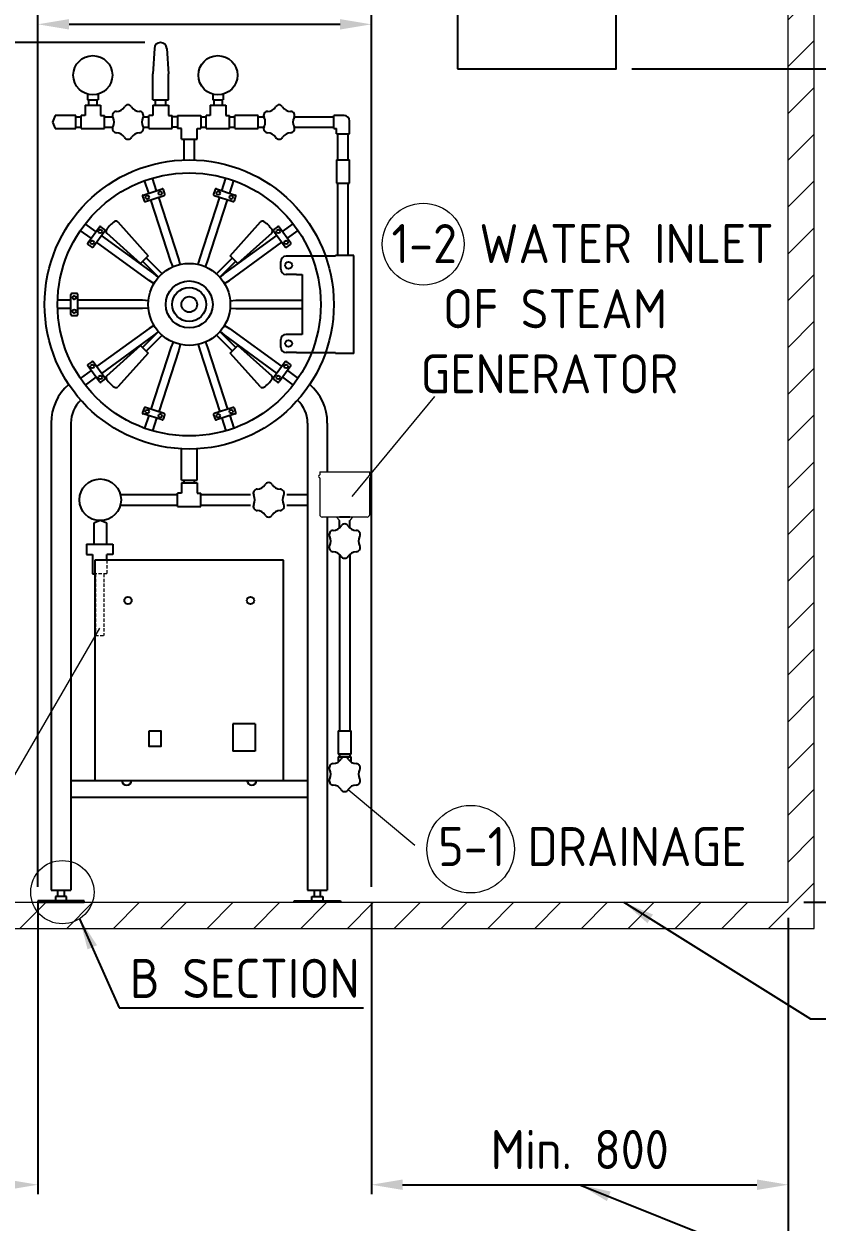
# Model space of a CAD drawing. Header units: millimetres. Extents: x -225174 to -213454, y -21849 to -13609.
# Drawn here: x -219998 to -218476, y -20008 to -17708 of the extents above; entities that cross this region are included whole.
import ezdxf

# ---------------------------------------------------------------- set-up
doc = ezdxf.new("R2010")
doc.units = ezdxf.units.MM
doc.linetypes.add('HIDDEN', pattern=[9.525, 6.35, -3.175])
doc.layers.get('0').update_dxf_attribs({"lineweight": 25})
for name, color, linetype, lineweight in [('D', 3, 'Continuous', 13), ('H', 2, 'HIDDEN', 15), ('S', 4, 'Continuous', 15)]:
    doc.layers.add(name, color=color, linetype=linetype, lineweight=lineweight)
doc.styles.get("Standard").update_dxf_attribs({"font": 'KAIU.TTF'})
doc.styles.add('STU25', font='isocp2.shx')
doc.dimstyles.new('STU25', dxfattribs={"dimscale": 30, "dimtxt": 2.5, "dimasz": 2, "dimexe": 0.6, "dimexo": 1, "dimgap": 1, "dimtad": 1, "dimdsep": 46, "dimtxsty": 'STU25', "dimcen": 2, "dimazin": 2, "dimtfac": 1, "dimtmove": 0, "dimatfit": 3, "dimfxl": 0, "dimtolj": 1, "dimtzin": 0, "dimarcsym": 0})
doc.dimstyles.new('STU25$7', dxfattribs={"dimscale": 30, "dimtxt": 2.5, "dimasz": 2, "dimexe": 1.25, "dimexo": 0.625, "dimgap": 1, "dimtad": 0, "dimdec": 4, "dimdsep": 46, "dimtxsty": 'STU25', "dimcen": 2.5, "dimazin": 2, "dimtfac": 1, "dimtdec": 4, "dimtmove": 0, "dimatfit": 3, "dimfxl": 0, "dimtolj": 1, "dimtzin": 0, "dimarcsym": 0})

# ---------------------------------------------------------------- blocks, each defined once
blk = doc.blocks.new('*D1')
at = {"layer": 'D', "color": 0, "lineweight": -2}
for p, q in [((-219971, -19394.3), (-219971, -19954.3)), ((-220771, -19424.3), (-220771, -19954.3)), ((-220711, -19936.3), (-220031, -19936.3))]:
    blk.add_line(p, q, dxfattribs=at)
at = {"layer": 'D', "color": 0}
for points in [[(-220711, -19926.3), (-220711, -19946.3), (-220771, -19936.3)], [(-220031, -19946.3), (-220031, -19926.3), (-219971, -19936.3)]]:
    blk.add_solid(points, dxfattribs=at)
at = {"layer": 'Defpoints', "color": 0}
for p in [(-219971, -19364.3), (-220771, -19394.3), (-219971, -19936.3)]:
    blk.add_point(p, dxfattribs=at)
at = {"layer": 'D', "color": 0, "insert": (-220371, -19868.8), "char_height": 75, "attachment_point": 5, "style": 'STU25'}
blk.add_mtext('\\A1;Min. 800', dxfattribs=at)
blk = doc.blocks.new('*D2')
at = {"layer": 'D', "color": 0, "lineweight": -2}
for p, q in [((-219331, -19394.3), (-219331, -19954.3)), ((-218531, -19424.3), (-218531, -19954.3)), ((-219271, -19936.3), (-218591, -19936.3))]:
    blk.add_line(p, q, dxfattribs=at)
at = {"layer": 'D', "color": 0}
for points in [[(-219271, -19926.3), (-219271, -19946.3), (-219331, -19936.3)], [(-218591, -19946.3), (-218591, -19926.3), (-218531, -19936.3)]]:
    blk.add_solid(points, dxfattribs=at)
at = {"layer": 'Defpoints', "color": 0}
for p in [(-219331, -19364.3), (-218531, -19394.3), (-218531, -19936.3)]:
    blk.add_point(p, dxfattribs=at)
at = {"layer": 'D', "color": 0, "insert": (-218931, -19868.8), "char_height": 75, "attachment_point": 5, "style": 'STU25'}
blk.add_mtext('\\A1;Min. 800', dxfattribs=at)
blk = doc.blocks.new('*D9')
at = {"layer": 'D', "color": 0, "lineweight": -2}
for p, q in [((-220771, -19424.3), (-220771, -20197.1)), ((-218531, -19424.3), (-218531, -20197.1)), ((-220711, -20179.1), (-218591, -20179.1))]:
    blk.add_line(p, q, dxfattribs=at)
at = {"layer": 'D', "color": 0}
for points in [[(-220711, -20169.1), (-220711, -20189.1), (-220771, -20179.1)], [(-218591, -20189.1), (-218591, -20169.1), (-218531, -20179.1)]]:
    blk.add_solid(points, dxfattribs=at)
at = {"layer": 'Defpoints', "color": 0}
for p in [(-220771, -19394.3), (-218531, -19394.3), (-218531, -20179.1)]:
    blk.add_point(p, dxfattribs=at)
at = {"layer": 'D', "color": 0, "insert": (-219651, -20107.8), "char_height": 75, "attachment_point": 5, "style": 'STU25'}
blk.add_mtext('\\A1;{\\Fisocp2.shx;2240(STERILIZE SPACE)}', dxfattribs=at)
blk = doc.blocks.new('*D11')
at = {"layer": 'D', "color": 0, "lineweight": -2}
for p, q in [((-218830.9, -17794.3), (-218185.2, -17794.3)), ((-218203.2, -17854.3), (-218203.2, -19334.3)), ((-218501, -19394.3), (-218185.2, -19394.3))]:
    blk.add_line(p, q, dxfattribs=at)
at = {"layer": 'D', "color": 0}
for points in [[(-218193.2, -17854.3), (-218213.2, -17854.3), (-218203.2, -17794.3)], [(-218213.2, -19334.3), (-218193.2, -19334.3), (-218203.2, -19394.3)]]:
    blk.add_solid(points, dxfattribs=at)
at = {"layer": 'Defpoints', "color": 0}
for p in [(-218860.9, -17794.3), (-218531, -19394.3), (-218203.2, -19394.3)]:
    blk.add_point(p, dxfattribs=at)
at = {"layer": 'D', "color": 0, "insert": (-218270.7, -18594.3), "char_height": 75, "attachment_point": 5, "rotation": 90, "style": 'STU25'}
blk.add_mtext('\\A1;{\\Fisocp2.shx;MIN. 1600 ABOVE}', dxfattribs=at)
blk = doc.blocks.new('*D19')
at = {"layer": 'D', "color": 0, "linetype": 'Continuous', "lineweight": -2}
for p, q in [((-219971, -19364.3), (-219971, -17691.1)), ((-219331, -19364.3), (-219331, -17691.1)), ((-219911, -17709.1), (-219391, -17709.1))]:
    blk.add_line(p, q, dxfattribs=at)
at = {"layer": 'D', "color": 0}
for points in [[(-219911, -17699.1), (-219911, -17719.1), (-219971, -17709.1)], [(-219391, -17719.1), (-219391, -17699.1), (-219331, -17709.1)]]:
    blk.add_solid(points, dxfattribs=at)
at = {"layer": 'Defpoints', "color": 0}
for p in [(-219331, -17709.1), (-219971, -19394.3), (-219331, -19394.3)]:
    blk.add_point(p, dxfattribs=at)
at = {"layer": 'D', "color": 0, "insert": (-219651, -17641.6), "char_height": 75, "attachment_point": 5, "style": 'STU25'}
blk.add_mtext('\\A1;640', dxfattribs=at)
blk = doc.blocks.new('*D20')
at = {"layer": 'D', "color": 0, "linetype": 'Continuous', "lineweight": -2}
for p, q in [((-219765.5, -17744.3), (-220350.6, -17744.3)), ((-220332.6, -17804.3), (-220332.6, -19334.3)), ((-220290.9, -19394.3), (-220350.6, -19394.3))]:
    blk.add_line(p, q, dxfattribs=at)
at = {"layer": 'D', "color": 0}
for points in [[(-220322.6, -17804.3), (-220342.6, -17804.3), (-220332.6, -17744.3)], [(-220342.6, -19334.3), (-220322.6, -19334.3), (-220332.6, -19394.3)]]:
    blk.add_solid(points, dxfattribs=at)
at = {"layer": 'Defpoints', "color": 0}
for p in [(-219735.5, -17744.3), (-220332.6, -19394.3), (-220260.9, -19394.3)]:
    blk.add_point(p, dxfattribs=at)
at = {"layer": 'D', "color": 0, "insert": (-220400.1, -18593.6), "char_height": 75, "attachment_point": 5, "rotation": 90, "style": 'STU25'}
blk.add_mtext('\\A1;{\\Fisocp2.shx;1650}', dxfattribs=at)

msp = doc.modelspace()

# ---------------------------------------------------------------- hatches: boundary and pattern name
at = {"layer": 'H', "linetype": 'HIDDEN', "ltscale": 5}
h = msp.add_hatch(dxfattribs=at)
h.set_pattern_fill('ANSI31', color=256, scale=20, style=0)
h.set_pattern_definition([(45, (-214349.18, -9926.585), (-44.90128, 44.90128), [])])
h.paths.add_polyline_path([(-220821.001, -19444.259), (-220821.001, -16694.259), (-220771.001, -16694.259), (-220771.001, -19394.259), (-218531.001, -19394.259), (-218531.001, -16694.259), (-218481.001, -16694.259), (-218481.001, -19444.259)])

# ---------------------------------------------------------------- linework, layer by layer
at = {"linetype": 'Continuous'}
for p, q in [((-219747.357, -17755.376), (-219750.501, -17804.259)), ((-219723.646, -17755.376), (-219720.501, -17804.259)), ((-219750.501, -17854.259), (-219750.501, -17804.259)), ((-219720.501, -17854.259), (-219720.501, -17804.259)), ((-219875.501, -17842.901), (-219875.501, -17854.259)), ((-219855.501, -17842.901), (-219855.501, -17854.259)), ((-219635.501, -17842.901), (-219635.501, -17854.259)), ((-219615.501, -17842.901), (-219615.501, -17854.259)), ((-219880.501, -17864.259), (-219850.501, -17864.259)), ((-219880.501, -17864.259), (-219880.501, -17884.259)), ((-219875.501, -17854.259), (-219855.501, -17854.259)), ((-219875.501, -17864.259), (-219855.501, -17864.259)), ((-219873.501, -17854.259), (-219873.501, -17864.259)), ((-219857.501, -17854.259), (-219857.501, -17864.259)), ((-219857.501, -17854.259), (-219857.501, -17864.259)), ((-219850.501, -17864.259), (-219850.501, -17884.259)), ((-219750.501, -17854.259), (-219720.501, -17854.259)), ((-219750.501, -17864.259), (-219720.501, -17864.259)), ((-219750.501, -17864.259), (-219750.501, -17884.259)), ((-219745.501, -17864.259), (-219745.501, -17854.259)), ((-219725.501, -17864.259), (-219725.501, -17854.259)), ((-219720.501, -17864.259), (-219720.501, -17884.259)), ((-219640.501, -17864.259), (-219640.501, -17884.259)), ((-219640.501, -17864.259), (-219610.501, -17864.259)), ((-219635.501, -17854.259), (-219615.501, -17854.259)), ((-219635.501, -17864.259), (-219615.501, -17864.259)), ((-219633.501, -17854.259), (-219633.501, -17864.259)), ((-219617.501, -17854.259), (-219617.501, -17864.259)), ((-219617.501, -17854.259), (-219617.501, -17864.259)), ((-219610.501, -17864.259), (-219610.501, -17884.259)), ((-219938.001, -17884.259), (-219943.001, -17896.759)), ((-219898.001, -17884.259), (-219938.001, -17884.259)), ((-219898.001, -17909.259), (-219898.001, -17884.259)), ((-219898.001, -17886.759), (-219888.001, -17886.759)), ((-219880.501, -17884.259), (-219888.001, -17884.259)), ((-219888.001, -17909.259), (-219888.001, -17884.259)), ((-219850.501, -17884.259), (-219843.001, -17884.259)), ((-219843.001, -17909.259), (-219843.001, -17884.259)), ((-219843.001, -17886.759), (-219827.283, -17886.759)), ((-219768.72, -17886.759), (-219758.001, -17886.759)), ((-219750.501, -17884.259), (-219758.001, -17884.259)), ((-219758.001, -17909.259), (-219758.001, -17884.259)), ((-219720.501, -17884.259), (-219713.001, -17884.259)), ((-219713.001, -17909.259), (-219713.001, -17884.259)), ((-219703.001, -17886.759), (-219713.001, -17886.759)), ((-219703.001, -17884.259), (-219658.001, -17884.259)), ((-219703.001, -17884.259), (-219703.001, -17909.259)), ((-219658.001, -17884.259), (-219658.001, -17909.259)), ((-219658.001, -17886.759), (-219648.001, -17886.759)), ((-219640.501, -17884.259), (-219648.001, -17884.259)), ((-219648.001, -17909.259), (-219648.001, -17884.259)), ((-219610.501, -17884.259), (-219603.001, -17884.259)), ((-219603.001, -17909.259), (-219603.001, -17884.259)), ((-219603.001, -17886.759), (-219593.001, -17886.759)), ((-219548.001, -17884.259), (-219593.001, -17884.259)), ((-219593.001, -17909.259), (-219593.001, -17884.259)), ((-219548.001, -17909.259), (-219548.001, -17884.259)), ((-219548.001, -17886.759), (-219537.284, -17886.759)), ((-219478.719, -17886.759), (-219403.001, -17886.759)), ((-219383.001, -17884.259), (-219403.001, -17884.259)), ((-219403.001, -17909.259), (-219403.001, -17884.259)), ((-219943.001, -17896.759), (-219938.001, -17909.259)), ((-219938.001, -17909.259), (-219898.001, -17909.259)), ((-219898.001, -17906.759), (-219888.001, -17906.759)), ((-219888.001, -17909.259), (-219843.001, -17909.259)), ((-219843.001, -17906.759), (-219827.283, -17906.759)), ((-219768.72, -17906.759), (-219758.001, -17906.759)), ((-219758.001, -17909.259), (-219713.001, -17909.259)), ((-219703.001, -17906.759), (-219713.001, -17906.759)), ((-219695.501, -17909.259), (-219703.001, -17909.259)), ((-219695.501, -17929.259), (-219695.501, -17909.259)), ((-219665.501, -17929.259), (-219665.501, -17909.259)), ((-219665.501, -17909.259), (-219658.001, -17909.259)), ((-219658.001, -17906.759), (-219648.001, -17906.759)), ((-219648.001, -17909.259), (-219603.001, -17909.259)), ((-219603.001, -17906.759), (-219593.001, -17906.759)), ((-219593.001, -17909.259), (-219548.001, -17909.259)), ((-219548.001, -17906.759), (-219537.284, -17906.759)), ((-219478.719, -17906.759), (-219403.001, -17906.759)), ((-219403.001, -17909.259), (-219398.001, -17909.259)), ((-219398.001, -17919.259), (-219398.001, -17909.259)), ((-219373.001, -17919.259), (-219373.001, -17894.259)), ((-219695.501, -17929.259), (-219665.501, -17929.259)), ((-219690.501, -17969.259), (-219690.501, -17929.259)), ((-219670.501, -17969.259), (-219670.501, -17929.259)), ((-219398.001, -17919.259), (-219373.001, -17919.259)), ((-219395.501, -17969.259), (-219395.501, -17919.259)), ((-219375.501, -17969.259), (-219375.501, -17919.259)), ((-219398.001, -17969.259), (-219373.001, -17969.259)), ((-219398.001, -17969.259), (-219398.001, -18014.259)), ((-219373.001, -18014.259), (-219373.001, -17969.259)), ((-219398.001, -18014.259), (-219373.001, -18014.259)), ((-219395.501, -18152.759), (-219395.501, -18014.259)), ((-219375.501, -18152.759), (-219375.501, -18014.259)), ((-219817.57, -18088.478), (-219759.233, -18153.178)), ((-219601.769, -18153.178), (-219543.433, -18088.478)), ((-219774.083, -18168.027), (-219838.783, -18109.691)), ((-219522.22, -18109.691), (-219586.92, -18168.027)), ((-219759.233, -18153.178), (-219774.083, -18168.027)), ((-219770.017, -18163.961), (-219739.443, -18194.535)), ((-219732.726, -18187.817), (-219763.299, -18157.244)), ((-219597.703, -18157.244), (-219628.277, -18187.817)), ((-219621.559, -18194.535), (-219590.986, -18163.961)), ((-219586.92, -18168.027), (-219601.769, -18153.178)), ((-219463.735, -18154.259), (-219494.735, -18154.259)), ((-219399.735, -18154.259), (-219463.735, -18154.259)), ((-219364.735, -18152.759), (-219399.735, -18152.759)), ((-219364.735, -18340.759), (-219364.735, -18152.759)), ((-219474.735, -18189.259), (-219463.735, -18189.259)), ((-219463.735, -18189.259), (-219463.735, -18304.259)), ((-219739.443, -18298.984), (-219770.017, -18329.557)), ((-219590.986, -18329.557), (-219621.559, -18298.984)), ((-219838.783, -18383.828), (-219774.083, -18325.491)), ((-219774.083, -18325.491), (-219759.233, -18340.341)), ((-219763.299, -18336.275), (-219732.726, -18305.701)), ((-219628.277, -18305.701), (-219597.703, -18336.275)), ((-219601.769, -18340.341), (-219586.92, -18325.491)), ((-219586.92, -18325.491), (-219522.22, -18383.828)), ((-219463.735, -18304.259), (-219474.735, -18304.259)), ((-219759.233, -18340.341), (-219817.57, -18405.041)), ((-219543.433, -18405.041), (-219601.769, -18340.341)), ((-219474.735, -18339.259), (-219463.735, -18339.259)), ((-219463.735, -18339.259), (-219399.735, -18339.259)), ((-219399.735, -18339.259), (-219399.735, -18340.759)), ((-219364.735, -18340.759), (-219399.735, -18340.759)), ((-219945.501, -18474.348), (-219945.501, -19371.259)), ((-219907.501, -18474.348), (-219907.501, -19371.259)), ((-219453.501, -18474.348), (-219453.501, -19371.259)), ((-219415.501, -18474.348), (-219415.501, -18566.734)), ((-219695.501, -18584.259), (-219695.501, -18523.854)), ((-219665.501, -18584.259), (-219665.501, -18523.854)), ((-219695.501, -18584.259), (-219665.501, -18584.259)), ((-219695.501, -18589.259), (-219695.501, -18609.259)), ((-219695.501, -18589.259), (-219665.501, -18589.259)), ((-219690.501, -18589.259), (-219690.501, -18584.259)), ((-219670.501, -18589.259), (-219670.501, -18584.259)), ((-219665.501, -18589.259), (-219665.501, -18609.259)), ((-219812.585, -18611.759), (-219703.001, -18611.759)), ((-219703.001, -18634.259), (-219703.001, -18609.259)), ((-219695.501, -18609.259), (-219703.001, -18609.259)), ((-219665.501, -18609.259), (-219658.001, -18609.259)), ((-219658.001, -18634.259), (-219658.001, -18609.259)), ((-219658.001, -18611.759), (-219563.001, -18611.759)), ((-219493.001, -18611.759), (-219453.501, -18611.759)), ((-219812.585, -18631.759), (-219703.001, -18631.759)), ((-219703.001, -18634.259), (-219658.001, -18634.259)), ((-219658.001, -18631.759), (-219563.001, -18631.759)), ((-219493.001, -18631.759), (-219453.501, -18631.759)), ((-219851.314, -18661.759), (-219863.814, -18666.759)), ((-219863.814, -18666.759), (-219863.814, -18706.759)), ((-219838.814, -18666.759), (-219851.314, -18661.759)), ((-219838.814, -18706.759), (-219838.814, -18666.759)), ((-219415.501, -18654.75), (-219415.501, -19371.259)), ((-219392.31, -18675.785), (-219392.31, -18661.23)), ((-219372.01, -18675.785), (-219372.01, -18661.23)), ((-219863.814, -18706.759), (-219838.814, -18706.759)), ((-219392.16, -18726.272), (-219392.16, -19065.004)), ((-219372.16, -18726.272), (-219372.16, -19065.004)), ((-219394.66, -19065.004), (-219369.66, -19065.004)), ((-219394.66, -19065.004), (-219394.66, -19110.004)), ((-219369.66, -19110.004), (-219369.66, -19065.004)), ((-219394.66, -19110.004), (-219369.66, -19110.004)), ((-219394.66, -19115.004), (-219394.66, -19125.22)), ((-219394.66, -19115.004), (-219369.66, -19115.004)), ((-219392.16, -19110.004), (-219392.16, -19115.004)), ((-219372.16, -19110.004), (-219392.16, -19110.004)), ((-219372.16, -19110.004), (-219372.16, -19115.004)), ((-219369.66, -19125.22), (-219369.66, -19115.004)), ((-219907.501, -19160.388), (-219809.691, -19160.388)), ((-219791.312, -19160.388), (-219569.691, -19160.388)), ((-219698.178, -19160.388), (-219662.825, -19160.388)), ((-219551.312, -19160.388), (-219453.501, -19160.388)), ((-219907.501, -19192.388), (-219453.501, -19192.388)), ((-219945.501, -19371.259), (-219907.501, -19371.259)), ((-219916.109, -19383.259), (-219936.894, -19383.259)), ((-219936.894, -19383.259), (-219936.894, -19391.259)), ((-219932.501, -19383.259), (-219932.501, -19371.259)), ((-219920.501, -19371.259), (-219920.501, -19383.259)), ((-219916.109, -19391.259), (-219916.109, -19383.259)), ((-219453.501, -19371.259), (-219415.501, -19371.259)), ((-219444.894, -19391.259), (-219444.894, -19383.259)), ((-219444.894, -19383.259), (-219424.109, -19383.259)), ((-219440.501, -19371.259), (-219440.501, -19383.259)), ((-219428.501, -19383.259), (-219428.501, -19371.259)), ((-219424.109, -19383.259), (-219424.109, -19391.259)), ((-219971.001, -19391.259), (-219971.001, -19394.259)), ((-219882.001, -19391.259), (-219971.001, -19391.259)), ((-219971.001, -19394.259), (-219882.001, -19394.259)), ((-219882.001, -19394.259), (-219882.001, -19391.259)), ((-219479.001, -19394.259), (-219479.001, -19391.259)), ((-219479.001, -19391.259), (-219390.001, -19391.259)), ((-219390.001, -19394.259), (-219479.001, -19394.259)), ((-219390.001, -19391.259), (-219390.001, -19394.259))]:
    msp.add_line(p, q, dxfattribs=at)
for p, q in [((-219743.04, -18028.397), (-219750.92, -18004.145)), ((-219617.963, -18028.397), (-219610.083, -18004.145)), ((-219768.718, -18036.741), (-219732.578, -18024.998)), ((-219758.257, -18033.342), (-219766.137, -18009.09)), ((-219727.277, -18034.842), (-219730.058, -18026.282)), ((-219630.945, -18026.282), (-219633.726, -18034.842)), ((-219628.425, -18024.998), (-219592.284, -18036.741)), ((-219602.746, -18033.342), (-219594.866, -18009.09)), ((-219770.002, -18039.261), (-219767.221, -18047.82)), ((-219764.701, -18049.105), (-219728.561, -18037.362)), ((-219715.767, -18164.112), (-219754.239, -18045.705)), ((-219700.55, -18159.168), (-219739.023, -18040.761)), ((-219660.453, -18159.168), (-219621.98, -18040.761)), ((-219645.236, -18164.112), (-219606.763, -18045.705)), ((-219632.442, -18037.362), (-219596.302, -18049.105)), ((-219593.781, -18047.82), (-219591, -18039.261)), ((-219859.446, -18106.86), (-219880.076, -18091.871)), ((-219501.557, -18106.86), (-219480.927, -18091.871)), ((-219868.85, -18119.804), (-219889.48, -18104.816)), ((-219875.316, -18128.703), (-219852.98, -18097.961)), ((-219864.799, -18136.345), (-219842.463, -18105.602)), ((-219842.906, -18102.808), (-219850.187, -18097.518)), ((-219748.206, -18187.68), (-219848.929, -18114.501)), ((-219612.797, -18187.68), (-219512.074, -18114.501)), ((-219518.54, -18105.602), (-219496.204, -18136.345)), ((-219510.816, -18097.518), (-219518.097, -18102.808)), ((-219508.022, -18097.961), (-219485.687, -18128.703)), ((-219492.152, -18119.804), (-219471.522, -18104.816)), ((-219874.874, -18131.497), (-219867.593, -18136.787)), ((-219757.611, -18200.625), (-219858.333, -18127.445)), ((-219603.392, -18200.625), (-219502.669, -18127.445)), ((-219493.41, -18136.787), (-219486.129, -18131.497)), ((-219711.551, -18174.389), (-219715.767, -18164.112)), ((-219697.92, -18169.96), (-219700.55, -18159.168)), ((-219663.083, -18169.96), (-219660.453, -18159.168)), ((-219649.452, -18174.389), (-219645.236, -18164.112)), ((-219504.735, -18179.259), (-219504.735, -18164.259)), ((-219739.735, -18194.866), (-219748.206, -18187.68)), ((-219621.268, -18194.866), (-219612.797, -18187.68)), ((-219748.159, -18206.461), (-219757.611, -18200.625)), ((-219612.843, -18206.461), (-219603.392, -18200.625)), ((-219474.735, -18189.259), (-219494.735, -18189.259)), ((-219907.501, -18265.759), (-219907.501, -18227.759)), ((-219896.501, -18225.759), (-219905.501, -18225.759)), ((-219894.501, -18265.759), (-219894.501, -18227.759)), ((-219907.501, -18238.759), (-219933.001, -18238.759)), ((-219907.501, -18254.759), (-219933.001, -18254.759)), ((-219770.001, -18238.759), (-219894.501, -18238.759)), ((-219770.001, -18254.759), (-219894.501, -18254.759)), ((-219758.925, -18239.593), (-219770.001, -18238.759)), ((-219758.925, -18253.926), (-219770.001, -18254.759)), ((-219602.078, -18239.593), (-219591.001, -18238.759)), ((-219602.078, -18253.926), (-219591.001, -18254.759)), ((-219591.001, -18238.759), (-219463.735, -18238.759)), ((-219591.001, -18254.759), (-219463.735, -18254.759)), ((-219905.501, -18267.759), (-219896.501, -18267.759)), ((-219757.611, -18292.894), (-219858.333, -18366.073)), ((-219748.159, -18287.058), (-219757.611, -18292.894)), ((-219739.735, -18298.653), (-219748.206, -18305.838)), ((-219621.268, -18298.653), (-219612.797, -18305.838)), ((-219612.843, -18287.058), (-219603.392, -18292.894)), ((-219603.392, -18292.894), (-219502.669, -18366.073)), ((-219748.206, -18305.838), (-219848.929, -18379.017)), ((-219711.551, -18319.13), (-219715.767, -18329.407)), ((-219697.92, -18323.559), (-219700.55, -18334.351)), ((-219663.083, -18323.559), (-219660.453, -18334.351)), ((-219649.452, -18319.13), (-219645.236, -18329.407)), ((-219612.797, -18305.838), (-219512.074, -18379.017)), ((-219504.735, -18329.259), (-219504.735, -18314.259)), ((-219474.735, -18304.259), (-219494.735, -18304.259)), ((-219715.767, -18329.407), (-219754.239, -18447.813)), ((-219700.55, -18334.351), (-219739.023, -18452.758)), ((-219660.453, -18334.351), (-219621.98, -18452.758)), ((-219645.236, -18329.407), (-219606.763, -18447.813)), ((-219474.735, -18339.259), (-219494.735, -18339.259)), ((-219852.98, -18395.558), (-219875.316, -18364.815)), ((-219867.593, -18356.732), (-219874.874, -18362.022)), ((-219842.463, -18387.917), (-219864.799, -18357.174)), ((-219496.204, -18357.174), (-219518.54, -18387.917)), ((-219485.687, -18364.815), (-219508.022, -18395.558)), ((-219486.129, -18362.022), (-219493.41, -18356.732)), ((-219868.85, -18373.714), (-219889.48, -18388.703)), ((-219859.446, -18386.659), (-219880.076, -18401.647)), ((-219850.187, -18396), (-219842.906, -18390.71)), ((-219518.097, -18390.71), (-219510.816, -18396)), ((-219501.557, -18386.659), (-219480.927, -18401.647)), ((-219492.152, -18373.714), (-219471.522, -18388.703)), ((-219767.221, -18445.698), (-219770.002, -18454.258)), ((-219732.578, -18468.52), (-219768.718, -18456.778)), ((-219758.257, -18460.177), (-219766.137, -18484.429)), ((-219728.561, -18456.157), (-219764.701, -18444.414)), ((-219730.058, -18467.236), (-219727.277, -18458.677)), ((-219633.726, -18458.677), (-219630.945, -18467.236)), ((-219596.302, -18444.414), (-219632.442, -18456.157)), ((-219592.284, -18456.778), (-219628.425, -18468.52)), ((-219602.746, -18460.177), (-219594.866, -18484.429)), ((-219591, -18454.258), (-219593.781, -18445.698)), ((-219743.04, -18465.121), (-219750.92, -18489.373)), ((-219617.963, -18465.121), (-219610.083, -18489.373)), ((-219382.16, -18654.75), (-219392.31, -18654.75)), ((-219372.01, -18654.75), (-219382.16, -18654.75)), ((-219877.717, -18706.759), (-219877.717, -18726.974)), ((-219877.717, -18706.759), (-219827.155, -18706.759)), ((-219827.155, -18706.759), (-219827.155, -18726.974)), ((-219877.717, -18726.974), (-219866.341, -18726.974)), ((-219866.341, -18726.974), (-219866.341, -18763.614)), ((-219861.751, -18737.888), (-219861.751, -19160.388)), ((-219499.251, -18737.888), (-219861.751, -18737.888)), ((-219838.532, -18737.888), (-219838.532, -18726.974)), ((-219827.155, -18726.974), (-219838.532, -18726.974)), ((-219499.251, -19160.388), (-219499.251, -18737.888)), ((-219866.341, -18763.614), (-219861.751, -18763.614)), ((-219596.63, -19051.469), (-219596.63, -19103.969)), ((-219553.93, -19051.469), (-219596.63, -19051.469)), ((-219553.93, -19051.469), (-219553.93, -19103.969)), ((-219553.93, -19103.969), (-219596.63, -19103.969)), ((-219861.751, -19160.388), (-219499.251, -19160.388))]:
    msp.add_line(p, q)
at = {"color": 7, "linetype": 'Continuous', "lineweight": 15}
for p, q in [((-219430.16, -18567.75), (-219430.16, -18573.966)), ((-219430.16, -18567.75), (-219334.16, -18567.75)), ((-219430.16, -18579.534), (-219430.16, -18649.75)), ((-219334.16, -18573.966), (-219334.16, -18567.75)), ((-219334.16, -18649.75), (-219334.16, -18579.534)), ((-219339.16, -18654.75), (-219425.16, -18654.75))]:
    msp.add_line(p, q, dxfattribs=at)
at = {"linetype": 'Continuous'}
msp.add_lwpolyline([(-219165.545, -17794.259), (-218860.856, -17794.259), (-218860.856, -17420.39), (-219165.545, -17420.39)], close=True, dxfattribs=at)
msp.add_lwpolyline([(-219757.201, -19065.038), (-219735.201, -19065.038), (-219735.201, -19095.238), (-219757.201, -19095.238)], close=True)
for centre, radius in [((-219865.501, -17806.759), 37.5), ((-219625.501, -17806.759), 37.5), ((-219680.501, -18246.759), 78.75), ((-219851.314, -18621.759), 40)]:
    msp.add_circle(centre, radius, dxfattribs=at)
for centre, radius in [((-219680.501, -18246.759), 277.5), ((-219680.501, -18246.759), 252.5), ((-219761.003, -18041.069), 3.5), ((-219736.276, -18033.034), 3.5), ((-219624.727, -18033.034), 3.5), ((-219599.999, -18041.069), 3.5), ((-219851.248, -18106.635), 3.5), ((-219509.754, -18106.635), 3.5), ((-219866.531, -18127.67), 3.5), ((-219494.472, -18127.67), 3.5), ((-219489.735, -18171.759), 6.5), ((-219680.501, -18246.759), 45), ((-219901.001, -18233.759), 3.5), ((-219680.501, -18246.759), 32.5), ((-219680.501, -18246.759), 15), ((-219901.001, -18259.759), 3.5), ((-219489.735, -18321.759), 6.5), ((-219866.531, -18365.849), 3.5), ((-219494.472, -18365.849), 3.5), ((-219851.248, -18386.883), 3.5), ((-219509.754, -18386.883), 3.5), ((-219761.003, -18452.45), 3.5), ((-219736.276, -18460.484), 3.5), ((-219624.727, -18460.484), 3.5), ((-219599.999, -18452.45), 3.5), ((-219798.001, -18815.138), 7), ((-219563.001, -18815.138), 7)]:
    msp.add_circle(centre, radius)
for centre, radius, start, end in [((-219735.501, -17756.139), 11.88, 3.680791, 176.319209), ((-219383.001, -17894.259), 10, 0, 90), ((-219792.982, -18134.279), 55.773, 123.647115, 146.352885), ((-219821.11, -18092.018), 5.007, 39.078128, 123.647115), ((-219539.893, -18092.018), 5.007, 56.352885, 135), ((-219568.021, -18134.279), 55.773, 33.647115, 56.352885), ((-219835.243, -18106.151), 5.007, 146.352885, 225), ((-219525.76, -18106.151), 5.007, 309.078128, 33.647115), ((-219835.243, -18387.368), 5.007, 129.078128, 213.647115), ((-219792.982, -18359.24), 55.773, 213.647115, 236.352885), ((-219568.021, -18359.24), 55.773, 303.647115, 326.352885), ((-219525.76, -18387.368), 5.007, 326.352885, 45), ((-219847.501, -18474.348), 98, 130.902507, 180), ((-219821.11, -18401.501), 5.007, 236.352885, 315), ((-219539.893, -18401.501), 5.007, 219.078128, 303.647115), ((-219513.501, -18474.348), 98, 0, 49.097493), ((-219847.501, -18474.348), 60, 133.046811, 180), ((-219513.501, -18474.348), 60, 0, 46.953189), ((-219800.501, -19160.388), 9.189, 180, 0), ((-219560.501, -19160.388), 9.189, 180, 0)]:
    msp.add_arc(centre, radius, start, end, dxfattribs=at)
at = {"color": 7, "linetype": 'Continuous'}
for centre, radius, start, end in [((-219798.001, -17871.672), 7.973, 31.15518, 148.84482), ((-219798.001, -17871.672), 7.972, 31.15518, 148.84482), ((-219508.001, -17871.672), 7.973, 31.15518, 148.84482), ((-219508.001, -17871.672), 7.972, 31.15518, 148.84482), ((-219819.727, -17884.216), 7.973, 91.15518, 208.84482), ((-219819.727, -17884.216), 7.972, 91.15518, 208.84482), ((-219842.501, -17896.759), 18.027, 331.15518, 28.84482), ((-219842.501, -17896.759), 18.028, 331.15518, 28.84482), ((-219820.251, -17858.221), 18.028, 271.15518, 328.84482), ((-219820.251, -17858.221), 18.027, 271.15518, 328.84482), ((-219775.751, -17858.221), 18.028, 211.15518, 268.84482), ((-219775.751, -17858.221), 18.027, 211.15518, 268.84482), ((-219776.276, -17884.216), 7.973, 331.15518, 88.84482), ((-219776.276, -17884.216), 7.972, 331.15518, 88.84482), ((-219753.501, -17896.759), 18.028, 151.15518, 208.84482), ((-219753.501, -17896.759), 18.027, 151.15518, 208.84482), ((-219529.727, -17884.216), 7.973, 91.15518, 208.84482), ((-219529.727, -17884.216), 7.972, 91.15518, 208.84482), ((-219552.501, -17896.759), 18.027, 331.15518, 28.84482), ((-219552.501, -17896.759), 18.028, 331.15518, 28.84482), ((-219530.251, -17858.221), 18.027, 271.15518, 328.84482), ((-219530.251, -17858.221), 18.028, 271.15518, 328.84482), ((-219485.751, -17858.221), 18.028, 211.15518, 268.84482), ((-219485.751, -17858.221), 18.027, 211.15518, 268.84482), ((-219486.276, -17884.216), 7.973, 331.15518, 88.84482), ((-219486.276, -17884.216), 7.972, 331.15518, 88.84482), ((-219463.501, -17896.759), 18.028, 151.15518, 208.84482), ((-219463.501, -17896.759), 18.027, 151.15518, 208.84482), ((-219819.727, -17909.303), 7.972, 151.15518, 268.84482), ((-219819.727, -17909.303), 7.973, 151.15518, 268.84482), ((-219776.276, -17909.303), 7.972, 271.15518, 28.84482), ((-219776.276, -17909.303), 7.973, 271.15518, 28.84482), ((-219529.727, -17909.303), 7.973, 151.15518, 268.84482), ((-219529.727, -17909.303), 7.972, 151.15518, 268.84482), ((-219486.276, -17909.303), 7.973, 271.15518, 28.84482), ((-219486.276, -17909.303), 7.972, 271.15518, 28.84482), ((-219820.251, -17935.297), 18.028, 31.15518, 88.84482), ((-219820.251, -17935.297), 18.027, 31.15518, 88.84482), ((-219798.001, -17921.846), 7.972, 211.15518, 328.84482), ((-219798.001, -17921.846), 7.973, 211.15518, 328.84482), ((-219775.751, -17935.297), 18.028, 91.15518, 148.84482), ((-219775.751, -17935.297), 18.027, 91.15518, 148.84482), ((-219530.251, -17935.297), 18.027, 31.15518, 88.84482), ((-219530.251, -17935.297), 18.028, 31.15518, 88.84482), ((-219508.001, -17921.846), 7.973, 211.15518, 328.84482), ((-219508.001, -17921.846), 7.972, 211.15518, 328.84482), ((-219485.751, -17935.297), 18.028, 91.15518, 148.84482), ((-219485.751, -17935.297), 18.027, 91.15518, 148.84482), ((-219549.727, -18609.216), 7.973, 91.15518, 208.84482), ((-219549.727, -18609.216), 7.972, 91.15518, 208.84482), ((-219550.251, -18583.221), 18.027, 271.15518, 328.84482), ((-219550.251, -18583.221), 18.028, 271.15518, 328.84482), ((-219528.001, -18596.672), 7.973, 31.15518, 148.84482), ((-219528.001, -18596.672), 7.972, 31.15518, 148.84482), ((-219505.751, -18583.221), 18.028, 211.15518, 268.84482), ((-219505.751, -18583.221), 18.027, 211.15518, 268.84482), ((-219506.276, -18609.216), 7.973, 331.15518, 88.84482), ((-219506.276, -18609.216), 7.972, 331.15518, 88.84482), ((-219572.501, -18621.759), 18.027, 331.15518, 28.84482), ((-219572.501, -18621.759), 18.028, 331.15518, 28.84482), ((-219483.501, -18621.759), 18.028, 151.15518, 208.84482), ((-219483.501, -18621.759), 18.027, 151.15518, 208.84482), ((-219549.727, -18634.303), 7.973, 151.15518, 268.84482), ((-219549.727, -18634.303), 7.972, 151.15518, 268.84482), ((-219550.251, -18660.297), 18.027, 31.15518, 88.84482), ((-219550.251, -18660.297), 18.028, 31.15518, 88.84482), ((-219505.751, -18660.297), 18.028, 91.15518, 148.84482), ((-219505.751, -18660.297), 18.027, 91.15518, 148.84482), ((-219506.276, -18634.303), 7.973, 271.15518, 28.84482), ((-219506.276, -18634.303), 7.972, 271.15518, 28.84482), ((-219528.001, -18646.846), 7.973, 211.15518, 328.84482), ((-219528.001, -18646.846), 7.972, 211.15518, 328.84482), ((-219404.41, -18662.421), 18.027, 271.15518, 328.84482), ((-219404.41, -18662.421), 18.028, 271.15518, 328.84482), ((-219382.16, -18675.872), 7.973, 31.15518, 148.84482), ((-219382.16, -18675.872), 7.972, 31.15518, 148.84482), ((-219359.91, -18662.421), 18.028, 211.15518, 268.84482), ((-219359.91, -18662.421), 18.027, 211.15518, 268.84482), ((-219403.886, -18688.416), 7.973, 91.15518, 208.84482), ((-219403.886, -18688.416), 7.972, 91.15518, 208.84482), ((-219426.66, -18700.959), 18.027, 331.15518, 28.84482), ((-219426.66, -18700.959), 18.028, 331.15518, 28.84482), ((-219360.435, -18688.416), 7.973, 331.15518, 88.84482), ((-219360.435, -18688.416), 7.972, 331.15518, 88.84482), ((-219337.66, -18700.959), 18.028, 151.15518, 208.84482), ((-219337.66, -18700.959), 18.027, 151.15518, 208.84482), ((-219403.886, -18713.503), 7.972, 151.15518, 268.84482), ((-219403.886, -18713.503), 7.973, 151.15518, 268.84482), ((-219360.435, -18713.503), 7.972, 271.15518, 28.84482), ((-219360.435, -18713.503), 7.973, 271.15518, 28.84482), ((-219404.41, -18739.497), 18.028, 31.15518, 88.84482), ((-219404.41, -18739.497), 18.027, 31.15518, 88.84482), ((-219382.16, -18726.046), 7.973, 211.15518, 328.84482), ((-219382.16, -18726.046), 7.972, 211.15518, 328.84482), ((-219359.91, -18739.497), 18.028, 91.15518, 148.84482), ((-219359.91, -18739.497), 18.027, 91.15518, 148.84482), ((-219403.886, -19136.052), 7.973, 91.15518, 208.84482), ((-219403.886, -19136.052), 7.972, 91.15518, 208.84482), ((-219404.41, -19110.057), 18.027, 271.15518, 328.84482), ((-219404.41, -19110.057), 18.028, 271.15518, 328.84482), ((-219382.16, -19123.508), 7.973, 31.15518, 148.84482), ((-219382.16, -19123.508), 7.972, 31.15518, 148.84482), ((-219359.91, -19110.057), 18.028, 211.15518, 268.84482), ((-219359.91, -19110.057), 18.027, 211.15518, 268.84482), ((-219360.435, -19136.052), 7.973, 331.15518, 88.84482), ((-219360.435, -19136.052), 7.972, 331.15518, 88.84482), ((-219426.66, -19148.595), 18.027, 331.15518, 28.84482), ((-219426.66, -19148.595), 18.028, 331.15518, 28.84482), ((-219337.66, -19148.595), 18.028, 151.15518, 208.84482), ((-219337.66, -19148.595), 18.027, 151.15518, 208.84482), ((-219403.886, -19161.138), 7.972, 151.15518, 268.84482), ((-219403.886, -19161.138), 7.973, 151.15518, 268.84482), ((-219404.41, -19187.133), 18.028, 31.15518, 88.84482), ((-219404.41, -19187.133), 18.027, 31.15518, 88.84482), ((-219359.91, -19187.133), 18.028, 91.15518, 148.84482), ((-219359.91, -19187.133), 18.027, 91.15518, 148.84482), ((-219360.435, -19161.138), 7.972, 271.15518, 28.84482), ((-219360.435, -19161.138), 7.973, 271.15518, 28.84482), ((-219382.16, -19173.682), 7.973, 211.15518, 328.84482), ((-219382.16, -19173.682), 7.972, 211.15518, 328.84482)]:
    msp.add_arc(centre, radius, start, end, dxfattribs=at)
for centre, radius, start, end in [((-219731.96, -18026.9), 2, 18, 108), ((-219629.043, -18026.9), 2, 72, 162), ((-219768.1, -18038.643), 2, 108, 198), ((-219765.319, -18047.202), 2, 198, 288), ((-219729.179, -18035.46), 2, 288, 18), ((-219631.824, -18035.46), 2, 162, 252), ((-219595.684, -18047.202), 2, 252, 342), ((-219592.902, -18038.643), 2, 342, 72), ((-219851.362, -18099.136), 2, 54, 144), ((-219844.081, -18104.426), 2, 324, 54), ((-219516.922, -18104.426), 2, 126, 216), ((-219509.64, -18099.136), 2, 36, 126), ((-219873.698, -18129.879), 2, 144, 234), ((-219866.417, -18135.169), 2, 234, 324), ((-219494.586, -18135.169), 2, 216, 306), ((-219487.305, -18129.879), 2, 306, 36), ((-219494.735, -18164.259), 10, 90, 180), ((-219494.735, -18179.259), 10, 180, 270), ((-219905.501, -18227.759), 2, 90, 180), ((-219896.501, -18227.759), 2, 0, 90), ((-219905.501, -18265.759), 2, 180, 270), ((-219896.501, -18265.759), 2, 270, 0), ((-219494.735, -18314.259), 10, 90, 180), ((-219494.735, -18329.259), 10, 180, 270), ((-219873.698, -18363.64), 2, 126, 216), ((-219866.417, -18358.35), 2, 36, 126), ((-219494.586, -18358.35), 2, 54, 144), ((-219487.305, -18363.64), 2, 324, 54), ((-219851.362, -18394.382), 2, 216, 306), ((-219844.081, -18389.092), 2, 306, 36), ((-219516.922, -18389.092), 2, 144, 234), ((-219509.64, -18394.382), 2, 234, 324), ((-219768.1, -18454.876), 2, 162, 252), ((-219765.319, -18446.316), 2, 72, 162), ((-219729.179, -18458.059), 2, 342, 72), ((-219631.824, -18458.059), 2, 108, 198), ((-219595.684, -18446.316), 2, 18, 108), ((-219592.902, -18454.876), 2, 288, 18), ((-219731.96, -18466.618), 2, 252, 342), ((-219629.043, -18466.618), 2, 198, 288)]:
    msp.add_arc(centre, radius, start, end)
at = {"color": 7, "linetype": 'Continuous', "lineweight": 15}
for centre, radius, start, end in [((-219430.16, -18576.75), 2.5, 96.15064, 263.84936), ((-219430.46, -18573.966), 0.3, 276.15064, 0), ((-219430.46, -18579.534), 0.3, 0, 83.84936), ((-219333.86, -18573.966), 0.3, 180, 263.84936), ((-219333.86, -18579.534), 0.3, 96.15064, 180), ((-219334.16, -18576.75), 2.5, 276.15064, 83.84936), ((-219425.16, -18649.75), 5, 180, 270), ((-219401.671, -18664.75), 10, 20.605558, 90), ((-219362.65, -18664.75), 10, 90, 159.394442), ((-219339.16, -18649.75), 5, 270, 0)]:
    msp.add_arc(centre, radius, start, end, dxfattribs=at)
at = {"layer": 'D', "linetype": 'Continuous'}
msp.add_line((-219368.071, -18615.286), (-219208.93, -18423.371), dxfattribs=at)
at = {"layer": 'D'}
for p, q in [((-219852.436, -18868.241), (-220226.184, -19510.945)), ((-219375.337, -19177.807), (-219247.284, -19284.619))]:
    msp.add_line(p, q, dxfattribs=at)
for centre, radius in [((-219231.505, -18131.067), 78.472), ((-219140.439, -19292.266), 84.015), ((-219923.976, -19374.782), 60.747)]:
    msp.add_circle(centre, radius, dxfattribs=at)
at = {"layer": 'H'}
for p, q in [((-219838.532, -18737.888), (-219838.532, -18763.614)), ((-219838.532, -18763.614), (-219861.751, -18763.614)), ((-219860.643, -18763.614), (-219860.643, -18882.001)), ((-219844.229, -18763.614), (-219844.229, -18882.001)), ((-219860.643, -18882.001), (-219844.229, -18882.001))]:
    msp.add_line(p, q, dxfattribs=at)
at = {"layer": 'S', "linetype": 'Continuous'}
for p, q in [((-218531.001, -19394.259), (-218531.001, -16694.259)), ((-218481.001, -19444.259), (-218481.001, -16694.259)), ((-220771.001, -19394.259), (-218531.001, -19394.259)), ((-220821.001, -19444.259), (-218481.001, -19444.259))]:
    msp.add_line(p, q, dxfattribs=at)

# ---------------------------------------------------------------- texts
at = {"layer": 'D', "color": 11, "char_height": 75, "attachment_point": 1}
for s, insert in [('{\\Fisocp2.shx;\\C3;1-2 WATER INLET\\P \\f???|b0|i0|c0|p65;  \\Fisocp2.shx;OF STEAM \\P\\f???|b0|i0|c0|p65;  \\Fisocp2.shx;GENERATOR}', (-219292.257, -18092.445)), ('{\\Fisocp2.shx;\\C3;B SECTION}', (-219794.418, -19502.807))]:
    msp.add_mtext(s, dxfattribs=dict(at, insert=insert))
at = {"layer": 'D', "color": 11, "insert": (-219202.668, -19249.732), "char_height": 75, "attachment_point": 1, "style": 'STU25'}
msp.add_mtext('{\\C3;5-1 DRAINAGE }', dxfattribs=at)

# ---------------------------------------------------------------- dimensions: what is measured, and where the dimension line sits
at = {"layer": 'D', "linetype": 'Continuous'}
dim = msp.add_linear_dim(base=(-219331.001, -17709.113), p1=(-219971.001, -19394.259), p2=(-219331.001, -19394.259), dimstyle='STU25', dxfattribs=at)
dim.commit()
dim.dimension.update_dxf_attribs({"geometry": '*D19', "text_midpoint": (-219651.001, -17641.613)})
dim = msp.add_linear_dim(base=(-220332.587, -19394.259), p1=(-219735.501, -17744.259), p2=(-220260.862, -19394.259), angle=90, text='{\\Fisocp2.shx;<>}', dimstyle='STU25', dxfattribs=at)
dim.commit()
dim.dimension.update_dxf_attribs({"geometry": '*D20', "text_midpoint": (-220332.587, -18593.588), "dimtype": 160})
at = {"layer": 'D'}
dim = msp.add_linear_dim(base=(-218203.2, -19394.259), p1=(-218860.856, -17794.259), p2=(-218531.001, -19394.259), angle=90, text='{\\Fisocp2.shx;MIN. <> ABOVE}', dimstyle='STU25', dxfattribs=at)
dim.commit()
dim.dimension.update_dxf_attribs({"geometry": '*D11', "text_midpoint": (-218270.7, -18594.259)})
for base, p1, p2, text, picture, middle in [((-219971.001, -19936.334), (-220771.001, -19394.259), (-219971.001, -19364.259), 'Min. <>', '*D1', (-220371.001, -19868.834)), ((-218531.001, -19936.334), (-219331.001, -19364.259), (-218531.001, -19394.259), 'Min. <>', '*D2', (-218931.001, -19868.834)), ((-218531.001, -20179.06), (-220771.001, -19394.259), (-218531.001, -19394.259), '{\\Fisocp2.shx;<>(STERILIZE SPACE)}', '*D9', (-219651.001, -20107.81))]:
    dim = msp.add_linear_dim(base=base, p1=p1, p2=p2, text=text, dimstyle='STU25', dxfattribs=at)
    dim.commit()
    dim.dimension.update_dxf_attribs({"geometry": picture, "text_midpoint": middle})

# ---------------------------------------------------------------- leaders
for points in [[(-218846.683, -19394.259), (-218488.198, -19617.738), (-217261.07, -19617.738)], [(-219890.845, -19425.699), (-219815.114, -19596.631), (-219346.218, -19596.631)], [(-218931.001, -19936.334), (-218493.825, -20111.169), (-217520.461, -20111.169)]]:
    msp.add_leader(points, dimstyle='STU25$7', override={"dimgap": 1, "dimtad": 0}, dxfattribs=at)

doc.saveas('drawing.dxf')
